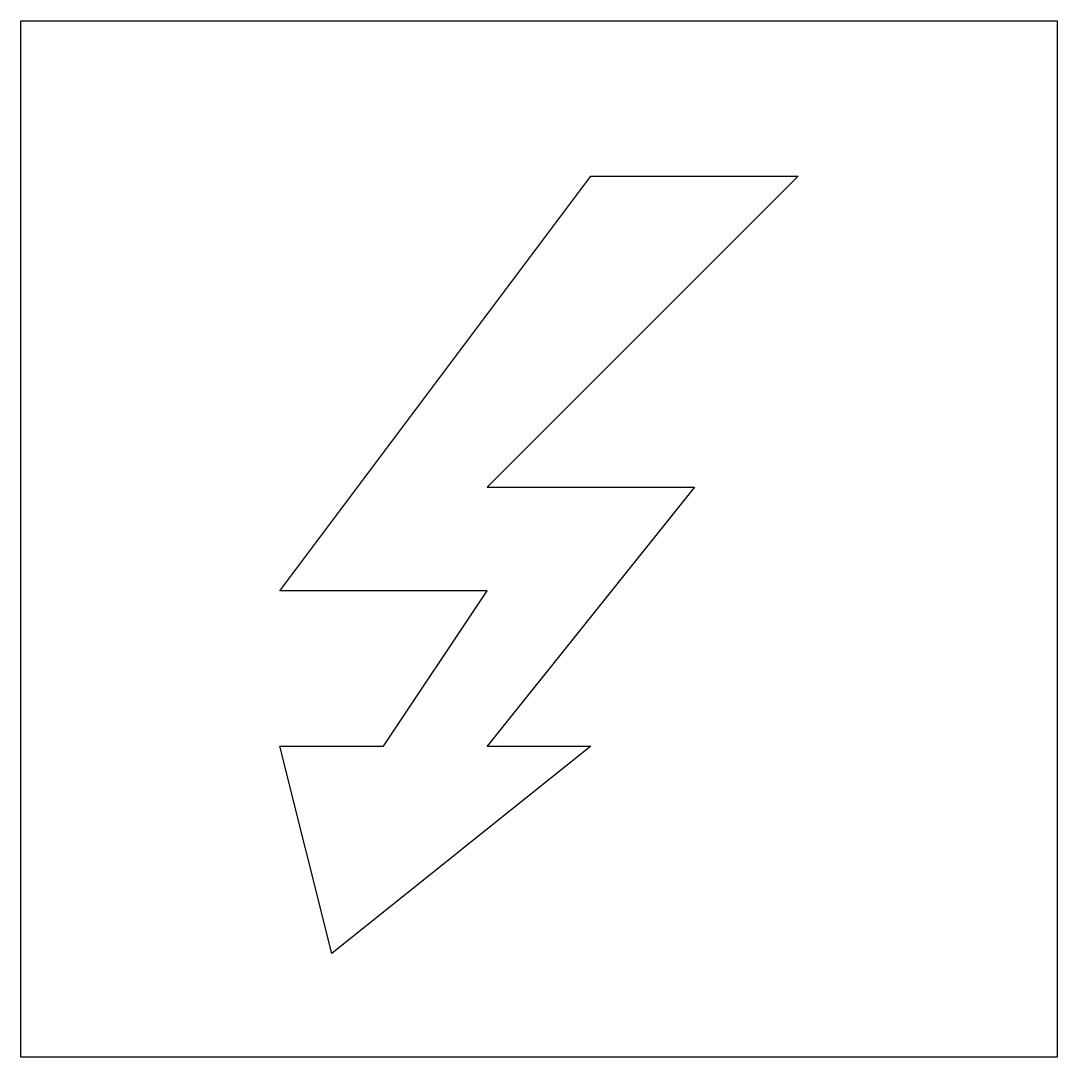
# Model space of a CAD drawing. Extents: x 0 to 1, y 0 to 1.
import ezdxf

# ---------------------------------------------------------------- set-up
doc = ezdxf.new("R2010")
doc.units = 0
doc.layers.get('0').update_dxf_attribs({"linetype": 'CONTINUOUS'})

msp = doc.modelspace()

# ---------------------------------------------------------------- linework, layer by layer
for points in [[(0, 1), (1, 1), (1, 0), (0, 0)], [(0.55, 0.85), (0.75, 0.85), (0.45, 0.55), (0.65, 0.55), (0.45, 0.3), (0.55, 0.3), (0.3, 0.1), (0.25, 0.3), (0.35, 0.3), (0.45, 0.45), (0.25, 0.45)]]:
    msp.add_lwpolyline(points, close=True)

doc.saveas('drawing.dxf')
